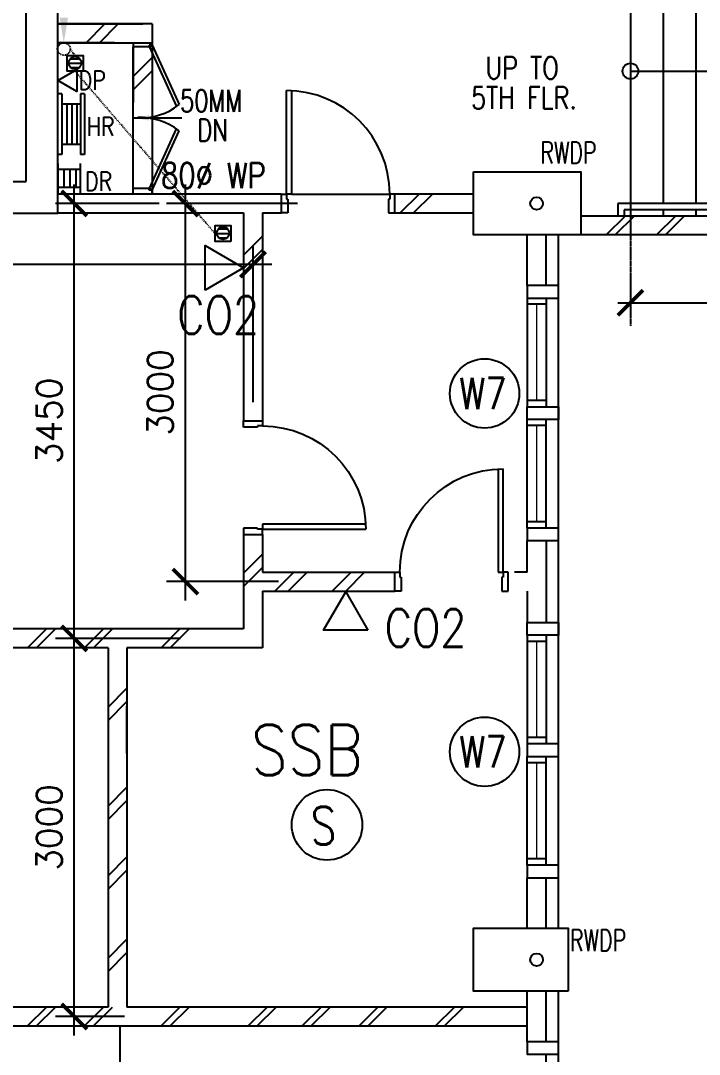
# Model space of a CAD drawing. Extents: x 2266480 to 2632177, y -858634 to -757244.
# Drawn here: x 2361426 to 2366811, y -797174 to -788974 of the extents above; entities that cross this region are included whole.
import ezdxf

# ---------------------------------------------------------------- set-up
doc = ezdxf.new("R2010")
doc.units = 0
doc.header["$LTSCALE"] = 10
doc.header["$MEASUREMENT"] = 0
doc.linetypes.add('DIVIDE', pattern=[1.25, 0.5, -0.25, 0, -0.25, 0, -0.25])
doc.linetypes.add('HIDDEN', pattern=[0.375, 0.25, -0.125])
doc.layers.get('0').update_dxf_attribs({"linetype": 'CONTINUOUS'})
doc.layers.get('DEFPOINTS').update_dxf_attribs({"linetype": 'CONTINUOUS'})
for name, color, linetype in [('-FF', 240, 'CONTINUOUS'), ('COL', 3, 'CONTINUOUS'), ('DIM', 7, 'CONTINUOUS'), ('DOOR', 5, 'CONTINUOUS'), ('DR', 7, 'CONTINUOUS'), ('FIT', 5, 'CONTINUOUS'), ('FITT', 5, 'CONTINUOUS'), ('H', 1, 'CONTINUOUS'), ('hatch', 7, 'CONTINUOUS'), ('LINE', 7, 'CONTINUOUS'), ('PIPE', 5, 'DIVIDE'), ('rail', 1, 'CONTINUOUS'), ('RWDP', 145, 'CONTINUOUS'), ('stair', 7, 'CONTINUOUS'), ('T25', 7, 'CONTINUOUS'), ('T50', 4, 'CONTINUOUS'), ('TEX', 2, 'CONTINUOUS'), ('TIMBER SKIRT', 1, 'CONTINUOUS'), ('WALL', 2, 'CONTINUOUS'), ('WIN', 5, 'CONTINUOUS'), ('WIN-T', 7, 'CONTINUOUS'), ('WP', 50, 'DIVIDE')]:
    doc.layers.add(name, color=color, linetype=linetype)
doc.styles.add('125', font='romans.shx', dxfattribs={"width": 0.9, "height": 225})
doc.styles.add('E', font='ROMANS.SHX', dxfattribs={"width": 0.9})
doc.styles.add('ROMANS', font='romans')
doc.styles.get("Standard").update_dxf_attribs({"font": 'ROMANS.SHX'})
doc.dimstyles.new('STANDARD$0', dxfattribs={"dimscale": 0, "dimtxt": 8, "dimasz": 6, "dimexe": 1, "dimexo": 1, "dimgap": 3, "dimtad": 1, "dimdec": 0, "dimlfac": -1, "dimrnd": 1, "dimzin": 0, "dimdsep": 46, "dimtxsty": 'Standard', "dimcen": 0, "dimclrd": 5, "dimclre": 250, "dimadec": 0, "dimazin": 0, "dimtfac": 1, "dimtdec": 4, "dimtofl": 0, "dimtmove": 0, "dimatfit": 3, "dimfxl": 1, "dimtolj": 1, "dimtzin": 0, "dimarcsym": 0})

# ---------------------------------------------------------------- blocks, each defined once
blk = doc.blocks.new('_ARCHTICK')
at = {"color": 0, "linetype": 'ByBlock', "const_width": 0.15}
blk.add_lwpolyline([(-0.5, -0.5), (0.5, 0.5)], dxfattribs=at)
blk = doc.blocks.new('*D39')
at = {"layer": 'DEFPOINTS', "color": 0, "transparency": 16777216}
for p in [(3333418, -779709.1), (3331338, -779775.8), (3333418, -780110.6)]:
    blk.add_point(p, dxfattribs=at)
at = {"layer": 'DIM', "color": 7, "lineweight": -2, "transparency": 16777216}
for p, q in [((3333418, -779809.1), (3333418, -780210.6)), ((3331338, -779875.8), (3331338, -780210.6)), ((3331238, -780110.6), (3333518, -780110.6))]:
    blk.add_line(p, q, dxfattribs=at)
at = {"layer": 'DIM', "color": 7, "lineweight": -2, "transparency": 16777216, "xscale": 200, "yscale": 200, "zscale": 200, "rotation": 180}
blk.add_blockref('_ARCHTICK', (3331338, -780110.6), dxfattribs=at)
at = {"layer": 'DIM', "color": 7, "lineweight": -2, "transparency": 16777216, "xscale": 200, "yscale": 200, "zscale": 200}
blk.add_blockref('_ARCHTICK', (3333418, -780110.6), dxfattribs=at)
at = {"layer": 'DIM', "color": 7, "transparency": 16777216, "insert": (3332378, -779910.6), "char_height": 200, "attachment_point": 5, "style": 'ROMANS'}
blk.add_mtext('\\A1;2080', dxfattribs=at)
blk = doc.blocks.new('DR-900-B')
at = {"layer": 'DR'}
for p, q in [((0, 900), (-150, 900)), ((-150, 900), (-150, 860)), ((-150, 860), (-110, 860)), ((-110, 860), (-110, 850)), ((-110, 850), (0, 850)), ((0, 850), (0, 900)), ((-150, 40), (-970, 40)), ((-969, 80), (-150, 80)), ((-150, 80), (-150, 40)), ((-150, 40), (-110, 40)), ((-150, 0), (-150, 40)), ((0, 0), (-150, 0)), ((-110, 50), (0, 50)), ((-110, 40), (-110, 50)), ((0, 50), (0, 0))]:
    blk.add_line(p, q, dxfattribs=at)
blk.add_arc((-150, 40), 820, 90, 180, dxfattribs=at)
blk = doc.blocks.new('*D222')
at = {"layer": 'DEFPOINTS', "color": 0, "transparency": 16777216}
for p in [(2361851.3, -790424.1), (2362674.3, -790424.1), (2362845.2, -793874.1)]:
    blk.add_point(p, dxfattribs=at)
at = {"layer": 'DIM', "color": 7, "lineweight": -2, "transparency": 16777216}
for p, q in [((2361851.3, -794024.1), (2361851.3, -790274.1)), ((2362524.3, -790424.1), (2361701.3, -790424.1)), ((2362695.2, -793874.1), (2361701.3, -793874.1))]:
    blk.add_line(p, q, dxfattribs=at)
at = {"layer": 'DIM', "color": 7, "lineweight": -2, "transparency": 16777216, "xscale": 200, "yscale": 200, "zscale": 200}
for p, rotation in [((2361851.3, -790424.1), 90), ((2361851.3, -793874.1), 270)]:
    blk.add_blockref('_ARCHTICK', p, dxfattribs=dict(at, rotation=rotation))
at = {"layer": 'DIM', "color": 7, "transparency": 16777216, "insert": (2361651.3, -792149.1), "char_height": 200, "attachment_point": 5, "rotation": 90, "style": 'ROMANS'}
blk.add_mtext('\\A1;3450', dxfattribs=at)
blk = doc.blocks.new('*D223')
at = {"layer": 'DEFPOINTS', "color": 0, "transparency": 16777216}
for p in [(2361851.3, -793874.1), (2362845.2, -793874.1), (2362399.3, -796874.1)]:
    blk.add_point(p, dxfattribs=at)
at = {"layer": 'DIM', "color": 7, "lineweight": -2, "transparency": 16777216}
for p, q in [((2361851.3, -797024.1), (2361851.3, -793724.1)), ((2362695.2, -793874.1), (2361701.3, -793874.1)), ((2362249.3, -796874.1), (2361701.3, -796874.1))]:
    blk.add_line(p, q, dxfattribs=at)
at = {"layer": 'DIM', "color": 7, "lineweight": -2, "transparency": 16777216, "xscale": 200, "yscale": 200, "zscale": 200}
for p, rotation in [((2361851.3, -793874.1), 90), ((2361851.3, -796874.1), 270)]:
    blk.add_blockref('_ARCHTICK', p, dxfattribs=dict(at, rotation=rotation))
at = {"layer": 'DIM', "color": 7, "transparency": 16777216, "insert": (2361651.3, -795374.1), "char_height": 200, "attachment_point": 5, "rotation": 90, "style": 'ROMANS'}
blk.add_mtext('\\A1;3000', dxfattribs=at)
blk = doc.blocks.new('*D224')
at = {"layer": 'DEFPOINTS', "color": 0, "transparency": 16777216}
for p in [(2358519.4, -790908.1), (2358519.4, -791292.6), (2363269.4, -792149.1)]:
    blk.add_point(p, dxfattribs=at)
at = {"layer": 'DIM', "color": 7, "lineweight": -2, "transparency": 16777216}
for p, q in [((2358519.4, -791142.6), (2358519.4, -790758.1)), ((2363269.4, -791999.1), (2363269.4, -790758.1)), ((2363419.4, -790908.1), (2358369.4, -790908.1))]:
    blk.add_line(p, q, dxfattribs=at)
at = {"layer": 'DIM', "color": 7, "lineweight": -2, "transparency": 16777216, "xscale": 200, "yscale": 200, "zscale": 200, "rotation": 180}
blk.add_blockref('_ARCHTICK', (2358519.4, -790908.1), dxfattribs=at)
at = {"layer": 'DIM', "color": 7, "lineweight": -2, "transparency": 16777216, "xscale": 200, "yscale": 200, "zscale": 200}
blk.add_blockref('_ARCHTICK', (2363269.4, -790908.1), dxfattribs=at)
at = {"layer": 'DIM', "color": 7, "transparency": 16777216, "insert": (2360894.4, -790708.1), "char_height": 200, "attachment_point": 5, "style": 'ROMANS'}
blk.add_mtext('\\A1;4750', dxfattribs=at)
blk = doc.blocks.new('*D225')
at = {"layer": 'DEFPOINTS', "color": 0, "transparency": 16777216}
for p in [(2362733.3, -790424.1), (2363772, -790424.1), (2363622, -793424.1)]:
    blk.add_point(p, dxfattribs=at)
at = {"layer": 'DIM', "color": 7, "lineweight": -2, "transparency": 16777216}
for p, q in [((2362733.3, -793574.1), (2362733.3, -790274.1)), ((2363622, -790424.1), (2362583.3, -790424.1)), ((2363472, -793424.1), (2362583.3, -793424.1))]:
    blk.add_line(p, q, dxfattribs=at)
at = {"layer": 'DIM', "color": 7, "lineweight": -2, "transparency": 16777216, "xscale": 200, "yscale": 200, "zscale": 200}
for p, rotation in [((2362733.3, -790424.1), 90), ((2362733.3, -793424.1), 270)]:
    blk.add_blockref('_ARCHTICK', p, dxfattribs=dict(at, rotation=rotation))
at = {"layer": 'DIM', "color": 7, "transparency": 16777216, "insert": (2362533.3, -791924.1), "char_height": 200, "attachment_point": 5, "rotation": 90, "style": 'ROMANS'}
blk.add_mtext('\\A1;3000', dxfattribs=at)
blk = doc.blocks.new('*D226')
at = {"layer": 'DEFPOINTS', "color": 0, "transparency": 16777216}
for p in [(2358519.4, -796649.1), (2362211.5, -796799.1), (2358519.4, -797515.9)]:
    blk.add_point(p, dxfattribs=at)
at = {"layer": 'DIM', "color": 7, "lineweight": -2, "transparency": 16777216}
for p, q in [((2358519.4, -796799.1), (2358519.4, -797665.9)), ((2362211.5, -796949.1), (2362211.5, -797665.9)), ((2362361.5, -797515.9), (2358369.4, -797515.9))]:
    blk.add_line(p, q, dxfattribs=at)
at = {"layer": 'DIM', "color": 7, "lineweight": -2, "transparency": 16777216, "xscale": 200, "yscale": 200, "zscale": 200, "rotation": 180}
blk.add_blockref('_ARCHTICK', (2358519.4, -797515.9), dxfattribs=at)
at = {"layer": 'DIM', "color": 7, "lineweight": -2, "transparency": 16777216, "xscale": 200, "yscale": 200, "zscale": 200}
blk.add_blockref('_ARCHTICK', (2362211.5, -797515.9), dxfattribs=at)
at = {"layer": 'DIM', "color": 7, "transparency": 16777216, "insert": (2360365.4, -797315.9), "char_height": 200, "attachment_point": 5, "style": 'ROMANS'}
blk.add_mtext('\\A1;3700', dxfattribs=at)
blk = doc.blocks.new('100FT')
at = {"layer": 'PIPE', "linetype": 'Continuous'}
blk.add_circle((0, 0), 50, dxfattribs=at)
at = {"layer": 'WP', "linetype": 'Continuous'}
for p, q in [((-37.1, 33.5), (37.1, 33.5)), ((-49.9, -2.7), (49.9, -2.7)), ((-34, -36.7), (34, -36.7))]:
    blk.add_line(p, q, dxfattribs=at)
blk = doc.blocks.new('A$C7CE3714C')
at = {"layer": 'FIT'}
blk.add_lwpolyline([(0, 0), (126, 0), (126, 126), (0, 126)], close=True, dxfattribs=at)
at = {"layer": 'FIT', "xscale": -1}
blk.add_blockref('100FT', (63, 65.7), dxfattribs=at)
blk = doc.blocks.new('*D536')
at = {"layer": 'DEFPOINTS', "color": 0, "linetype": 'Continuous', "transparency": 16777216}
for p in [(1495217.2, -790424.1), (1494782.2, -790499.1), (1495217.2, -790499.1)]:
    blk.add_point(p, dxfattribs=at)
at = {"layer": 'FITT', "color": 7, "linetype": 'Continuous', "lineweight": -2, "transparency": 16777216}
for p, q in [((1494782.2, -790424.1), (1494782.2, -790224.1)), ((1495067.2, -790424.1), (1494632.2, -790424.1)), ((1495067.2, -790499.1), (1494632.2, -790499.1)), ((1494782.2, -790499.1), (1494782.2, -790699.1))]:
    blk.add_line(p, q, dxfattribs=at)
at = {"layer": 'FITT', "color": 7, "linetype": 'Continuous', "lineweight": -2, "transparency": 16777216, "xscale": 200, "yscale": 200, "zscale": 200}
for p, rotation in [((1494782.2, -790424.1), 270), ((1494782.2, -790499.1), 90)]:
    blk.add_blockref('_ARCHTICK', p, dxfattribs=dict(at, rotation=rotation))
at = {"layer": 'FITT', "color": 7, "linetype": 'Continuous', "transparency": 16777216, "insert": (1494382.2, -790461.6), "char_height": 200, "attachment_point": 5, "rotation": 90, "style": 'ROMANS'}
blk.add_mtext('\\A1;75', dxfattribs=at)
blk = doc.blocks.new('*D534')
at = {"layer": 'DEFPOINTS', "color": 0, "linetype": 'Continuous', "transparency": 16777216}
for p in [(1497961.8, -787699.1), (1498191.9, -787699.1), (1498541.9, -790249.6)]:
    blk.add_point(p, dxfattribs=at)
at = {"layer": 'FITT', "color": 7, "linetype": 'Continuous', "lineweight": -2, "transparency": 16777216}
for p, q in [((1497961.8, -790399.6), (1497961.8, -787549.1)), ((1498041.9, -787699.1), (1497811.8, -787699.1)), ((1498391.9, -790249.6), (1497811.8, -790249.6))]:
    blk.add_line(p, q, dxfattribs=at)
at = {"layer": 'FITT', "color": 7, "linetype": 'Continuous', "lineweight": -2, "transparency": 16777216, "xscale": 200, "yscale": 200, "zscale": 200}
for p, rotation in [((1497961.8, -787699.1), 90), ((1497961.8, -790249.6), 270)]:
    blk.add_blockref('_ARCHTICK', p, dxfattribs=dict(at, rotation=rotation))
at = {"layer": 'FITT', "color": 7, "linetype": 'Continuous', "transparency": 16777216, "insert": (1497761.8, -788974.3), "char_height": 200, "attachment_point": 5, "rotation": 90, "style": 'ROMANS'}
blk.add_mtext('\\A1;2550', dxfattribs=at)
blk = doc.blocks.new('*D535')
at = {"layer": 'DEFPOINTS', "color": 0, "linetype": 'Continuous', "transparency": 16777216}
for p in [(1495217.2, -787700.1), (1498367.2, -787700.1), (1495217.2, -787976)]:
    blk.add_point(p, dxfattribs=at)
at = {"layer": 'FITT', "color": 7, "linetype": 'Continuous', "lineweight": -2, "transparency": 16777216}
for p, q in [((1495217.2, -787850.1), (1495217.2, -788126)), ((1498367.2, -787850.1), (1498367.2, -788126)), ((1498517.2, -787976), (1495067.2, -787976))]:
    blk.add_line(p, q, dxfattribs=at)
at = {"layer": 'FITT', "color": 7, "linetype": 'Continuous', "lineweight": -2, "transparency": 16777216, "xscale": 200, "yscale": 200, "zscale": 200, "rotation": 180}
blk.add_blockref('_ARCHTICK', (1495217.2, -787976), dxfattribs=at)
at = {"layer": 'FITT', "color": 7, "linetype": 'Continuous', "lineweight": -2, "transparency": 16777216, "xscale": 200, "yscale": 200, "zscale": 200}
blk.add_blockref('_ARCHTICK', (1498367.2, -787976), dxfattribs=at)
at = {"layer": 'FITT', "color": 7, "linetype": 'Continuous', "transparency": 16777216, "insert": (1496792.2, -787776), "char_height": 200, "attachment_point": 5, "style": 'ROMANS'}
blk.add_mtext('\\A1;3150', dxfattribs=at)
blk = doc.blocks.new('SMOKE DETECTOR')
at = {"layer": '-FF'}
blk.add_circle((0, 0), 279.9, dxfattribs=at)
at = {"layer": '-FF', "color": 3, "style": 'E', "width": 0.8}
blk.add_text('S', height=300, dxfattribs=at).set_placement((-131.5, -155.8))
blk = doc.blocks.new('AMSTR3-IT')
at = {"layer": 'COL'}
blk.add_lwpolyline([(-5500, -5750), (-4650, -5750), (-4650, -6250), (-5500, -6250)], close=True, dxfattribs=at)
at = {"layer": 'H'}
for p, q in [((-4296.5, -6100), (-4446.5, -6250)), ((-4225.8, -6100), (-4375.8, -6250)), ((-3898.5, -6100), (-4048.5, -6250)), ((-3827.8, -6100), (-3977.8, -6250))]:
    blk.add_line(p, q, dxfattribs=at)
at = {"layer": 'rail', "color": 203}
for p, q in [((0, -6000), (-4355, -6000)), ((-4355, -6000), (-4355, -6100)), ((50, -6050), (-4305, -6050)), ((-4305, -6050), (-4305, -6100))]:
    blk.add_line(p, q, dxfattribs=at)
at = {"layer": 'stair'}
for p, q in [((-4255, -3925), (-4255, -6000)), ((-3995, -3925), (-3995, -6000)), ((-3735, -3925), (-3735, -6000)), ((-4255, -4950), (-849.6, -4950)), ((-4255, -6050), (-4255, -6100)), ((-3995, -6050), (-3995, -6100)), ((-3735, -6050), (-3735, -6100))]:
    blk.add_line(p, q, dxfattribs=at)
at = {"layer": 'stair', "color": 5, "linetype": 'HIDDEN'}
blk.add_line((-4255, -5925), (-4255, -6969.8), dxfattribs=at)
at = {"layer": 'stair', "color": 2, "linetype": 'Continuous'}
blk.add_circle((-4255, -4950), 62.5, dxfattribs=at)
at = {"layer": 'WALL'}
for p, q in [((-375, -6100), (-4650, -6100)), ((-375, -6250), (-4650, -6250))]:
    blk.add_line(p, q, dxfattribs=at)
at = {"layer": 'DIM'}
dim = blk.add_linear_dim(base=(-2175, -6787.2), p1=(-4255, -6452.3), p2=(-2175, -6385.7), dimstyle='STANDARD$0', override={"dimscale": 100, "dimtxt": 2, "dimasz": 2, "dimgap": 1, "dimtxsty": 'ROMANS', "dimblk": 'ARCHTICK', "dimdle": 1, "dimclrd": 7, "dimclre": 7, "dimclrt": 7, "dimtdec": 0, "dimtmove": 2}, dxfattribs=at)
dim.commit()
dim.dimension.update_dxf_attribs({"geometry": '*D39', "text_midpoint": (-3215, -6587.2), "insert": (-3335593, 773323.5)})
blk = doc.blocks.new('A$C4FA52658')
at = {"color": 3, "ltscale": 2}
for p, q in [((650, 2975), (-250, 2975)), ((-250, 2974), (-250, -75)), ((650, 2975), (650, 2725)), ((2500, 2975), (2500, 2725)), ((3400, 2975), (2500, 2975)), ((4123.2, 2975), (3400, 2975)), ((4123.2, 2975), (4123.2, 2725)), ((5223.2, 2975), (5223.2, 2725.3)), ((6200, 2975), (5223.2, 2975)), ((6200, -76), (6200, 2975)), ((0, 2725), (0, 175)), ((650, 2725), (0, 2725)), ((3150, 2725), (2500, 2725)), ((3150, 174.5), (3150, 2724)), ((3400, 2725), (4123.2, 2725.1)), ((3400, 174.6), (3400, 2724)), ((5223.2, 2725.3), (5950, 2725.4)), ((5950, 175), (5950, 2725.4)), ((0, 175), (3150, 174.5)), ((3400, 174.4), (5950, 175)), ((-250, -75), (6200, -76))]:
    blk.add_line(p, q, dxfattribs=at)
at = {"color": 5}
for p, q in [((650, 2725), (2500, 2725)), ((4123.2, 2725.1), (5223.2, 2725.3)), ((400, 540), (2400, 2340)), ((400, 2340), (2400, 540)), ((3698.2, 890), (5648.2, 2340)), ((3698.2, 2340), (5648.2, 890))]:
    blk.add_line(p, q, dxfattribs=at)
at = {"ltscale": 2}
for p, q in [((400, 2340), (400, 540)), ((2400, 2340), (400, 2340)), ((2400, 540), (2400, 2340)), ((3698.2, 2340), (3698.2, 890)), ((5648.2, 2340), (3698.2, 2340)), ((5648.2, 890), (5648.2, 2340)), ((3698.2, 890), (5648.2, 890)), ((400, 540), (2400, 540))]:
    blk.add_line(p, q, dxfattribs=at)
at = {"color": 3, "ltscale": 10, "style": 'ROMANS', "width": 0.8}
for s, p in [('FIREMAN', (3984.5, 1624.3)), ('LIFT 1', (902.6, 1258.9)), ('LIFT ', (4388.2, 1174.2))]:
    blk.add_text(s, height=275, dxfattribs=at).set_placement(p)
at = {"layer": 'FITT', "color": 30, "linetype": 'Continuous'}
for base, p1, p2, picture, middle, set_off in [((2744.6762, 2724.9984), (3324.7117, 174.532), (2974.7117, 2724.9984), '*D534', (2544.6762, 1449.7652), (-1495217.1726, 790424.1037)), ((-435, -75), (0, 0), (0, -75), '*D536', (-835, -37.5), (-1495217.2, 790424.1))]:
    dim = blk.add_linear_dim(base=base, p1=p1, p2=p2, angle=90, dimstyle='STANDARD$0', override={"dimscale": 100, "dimtxt": 2, "dimasz": 2, "dimexe": 1.5, "dimexo": 1.5, "dimgap": 1, "dimtxsty": 'ROMANS', "dimblk": 'ARCHTICK', "dimdle": 1.5, "dimclrd": 7, "dimclre": 7, "dimclrt": 7, "dimtdec": 0, "dimtmove": 2}, dxfattribs=at)
    dim.commit()
    dim.dimension.update_dxf_attribs({"geometry": picture, "text_midpoint": middle, "insert": set_off})
dim = blk.add_linear_dim(base=(0, 2448.1), p1=(3150, 2724), p2=(0, 2724), dimstyle='STANDARD$0', override={"dimscale": 100, "dimtxt": 2, "dimasz": 2, "dimexe": 1.5, "dimexo": 1.5, "dimgap": 1, "dimtxsty": 'ROMANS', "dimblk": 'ARCHTICK', "dimdle": 1.5, "dimclrd": 7, "dimclre": 7, "dimclrt": 7, "dimtdec": 0, "dimtmove": 2}, dxfattribs=at)
dim.commit()
dim.dimension.update_dxf_attribs({"geometry": '*D535', "text_midpoint": (1575, 2648.1), "insert": (-1495217.2, 790424.1)})
blk = doc.blocks.new('A$C208A67C2')
at = {"layer": 'FITT', "color": 30, "linetype": 'Continuous'}
blk.add_blockref('A$C4FA52658', (0, 0), dxfattribs=at)

msp = doc.modelspace()

# ---------------------------------------------------------------- linework, layer by layer
at = {"layer": '-FF', "color": 0}
for p, q in [((2361719.4, -790106.5), (2361719.4, -790346.5)), ((2361897.4, -790154.5), (2361719.4, -790154.5)), ((2361767.4, -790154.5), (2361767.4, -790298.5)), ((2361815.4, -790154.5), (2361815.4, -790298.5)), ((2361863.4, -790154.5), (2361863.4, -790298.5)), ((2361897.4, -790106.5), (2361897.4, -790346.5)), ((2361897.4, -790298.5), (2361719.4, -790298.5))]:
    msp.add_line(p, q, dxfattribs=at)
for points in [[(2362888.9, -791111), (2362888.9, -790758.2), (2363194.4, -790934.6)], [(2364181.1, -793809.5), (2363828.3, -793809.5), (2364004.7, -793503.9)]]:
    msp.add_lwpolyline(points, close=True, dxfattribs=at)
at = {"color": 0}
for p, q in [((2365694.4, -796174.1), (2365694.4, -790674.1)), ((2365694.4, -802174.1), (2365694.4, -796674.1))]:
    msp.add_line(p, q, dxfattribs=at)
at = {"layer": 'COL', "color": 0}
msp.add_lwpolyline([(2365769.4, -796674.1), (2365019.4, -796674.1), (2365019.4, -796174.1), (2365769.4, -796174.1)], close=True, dxfattribs=at)
at = {"layer": 'DIM', "color": 0}
for p, q in [((2361751.4, -789555.3), (2361719.4, -789555.3)), ((2361931.7, -789555.3), (2361899.7, -789555.3)), ((2361899.7, -789635.3), (2361751.4, -789635.3)), ((2361899.7, -789955.3), (2361751.4, -789955.3)), ((2361751.4, -790035.3), (2361719.4, -790035.3)), ((2361931.7, -790035.3), (2361899.7, -790035.3))]:
    msp.add_line(p, q, dxfattribs=at)
at = {"layer": 'DOOR', "color": 0}
for p, q in [((2362319.4, -789144.1), (2362319.4, -789182.1)), ((2362444.4, -789182.1), (2362319.4, -789182.1)), ((2362469.4, -789169.1), (2362444.4, -789169.1)), ((2362444.4, -789169.1), (2362444.4, -789182.1)), ((2362448.6, -789182.9), (2362469.4, -789169.1)), ((2362448.6, -789182.9), (2362662.6, -789654.9)), ((2362469.4, -789144.1), (2362469.4, -789169.1)), ((2362469.4, -789169.1), (2362682.7, -789640)), ((2362448.6, -790305.2), (2362662.6, -789833.2)), ((2362469.4, -790319.1), (2362682.7, -789848.1)), ((2362444.4, -790306.1), (2362319.4, -790306.1)), ((2362319.4, -790344.1), (2362319.4, -790306.1)), ((2362444.4, -790319.1), (2362444.4, -790306.1)), ((2362469.4, -790319.1), (2362444.4, -790319.1)), ((2362448.6, -790305.2), (2362469.4, -790319.1)), ((2362469.4, -790344.1), (2362469.4, -790319.1))]:
    msp.add_line(p, q, dxfattribs=at)
for centre, start, end in [((2362375.7, -789246.7), 267.5509, 307.96545), ((2362375.7, -790241.5), 52.03455, 92.4491)]:
    msp.add_arc(centre, 499, start, end, dxfattribs=at)
at = {"layer": 'DR', "color": 0}
msp.add_line((2362319.4, -789745.2), (2362703.8, -789745.2), dxfattribs=at)
at = {"layer": 'hatch', "color": 0}
for p, q in [((2361944.4, -789149.1), (2362094.4, -788999.1)), ((2362050.5, -789149.1), (2362200.5, -788999.1)), ((2362319.4, -790349.1), (2362319.4, -789182.1)), ((2362319.4, -789416.9), (2362469.4, -789266.9)), ((2362319.4, -789523), (2362469.4, -789373)), ((2364437.4, -790499.1), (2364587.4, -790349.1)), ((2364543.5, -790499.1), (2364693.5, -790349.1)), ((2363194.4, -790833.4), (2363344.4, -790683.4)), ((2363194.4, -790939.5), (2363344.4, -790789.5)), ((2363194.4, -793356.6), (2363344.4, -793206.6)), ((2363194.4, -793462.7), (2363344.4, -793312.7)), ((2363443.3, -793499.1), (2363593.3, -793349.1)), ((2363549.3, -793499.1), (2363699.3, -793349.1)), ((2363898.6, -793499.1), (2364048.6, -793349.1)), ((2364004.7, -793499.1), (2364154.7, -793349.1)), ((2361480.9, -793949.1), (2361630.9, -793799.1)), ((2361552.6, -793949.1), (2361702.6, -793799.1)), ((2361931.9, -793949.1), (2362081.9, -793799.1)), ((2362003.6, -793949.1), (2362153.6, -793799.1)), ((2362539.9, -793949.1), (2362689.9, -793799.1)), ((2362611.6, -793949.1), (2362761.6, -793799.1)), ((2362119.4, -794420.2), (2362269.4, -794270.2)), ((2362119.4, -794526.2), (2362269.4, -794376.2)), ((2362119.4, -795205), (2362269.4, -795055)), ((2362119.4, -795311.1), (2362269.4, -795161.1)), ((2362119.4, -795757.5), (2362269.4, -795607.5)), ((2362119.4, -795863.6), (2362269.4, -795713.6)), ((2362119.4, -796410.8), (2362269.4, -796260.8)), ((2362119.4, -796516.9), (2362269.4, -796366.9)), ((2361480.9, -796949.1), (2361630.9, -796799.1)), ((2361552.6, -796949.1), (2361702.6, -796799.1)), ((2361931.9, -796949.1), (2362081.9, -796799.1)), ((2362003.6, -796949.1), (2362153.6, -796799.1)), ((2362539.9, -796949.1), (2362689.9, -796799.1)), ((2362611.6, -796949.1), (2362761.6, -796799.1)), ((2363231.5, -796949.1), (2363381.5, -796799.1)), ((2363303.1, -796949.1), (2363453.1, -796799.1)), ((2363659.5, -796949.1), (2363809.5, -796799.1)), ((2363731.1, -796949.1), (2363881.1, -796799.1)), ((2364110.5, -796949.1), (2364260.5, -796799.1)), ((2364182.1, -796949.1), (2364332.1, -796799.1)), ((2364718.5, -796949.1), (2364868.5, -796799.1)), ((2364790.1, -796949.1), (2364940.1, -796799.1))]:
    msp.add_line(p, q, dxfattribs=at)
msp.add_solid([(2362444.4, -789724.3), (2362444.4, -789766), (2362319.4, -789745.2)], dxfattribs=at)
at = {"layer": 'LINE', "color": 0}
msp.add_lwpolyline([(2363574.4, -790349.1), (2364354.4, -790349.1)], dxfattribs=at)
at = {"layer": 'RWDP', "color": 0}
for centre in [(2365519.4, -790424.1), (2365519.4, -796424.1)]:
    msp.add_circle(centre, 50, dxfattribs=at)
at = {"layer": 'WALL', "color": 0}
for p, q in [((2362469.4, -788999.1), (2361719.4, -788999.1)), ((2361719.4, -788999.1), (2362394.4, -788999.1)), ((2362469.4, -788999.1), (2362469.4, -789149.1)), ((2361719.4, -789149.1), (2362469.4, -789149.1)), ((2362169.4, -789149.1), (2361719.4, -789149.1)), ((2362319.4, -789149.1), (2362319.4, -789624.1)), ((2361751.4, -789555.3), (2361751.4, -790035.3)), ((2361899.7, -789555.3), (2361899.7, -790035.3)), ((2361931.7, -789555.3), (2361931.7, -790035.3)), ((2361791.4, -789635.3), (2361791.4, -789955.3)), ((2361831.4, -789635.3), (2361831.4, -789955.3)), ((2361871.4, -789635.3), (2361871.4, -789955.3)), ((2363494.4, -790349.1), (2361719.4, -790349.1)), ((2365019.4, -790349.1), (2364394.4, -790349.1)), ((2361719.4, -790499.1), (2363194.4, -790499.1)), ((2363194.4, -790499.1), (2363194.4, -792149.1)), ((2363344.4, -790499.1), (2363344.4, -792149.1)), ((2363344.4, -790499.1), (2363494.4, -790499.1)), ((2364394.4, -790499.1), (2365019.4, -790499.1)), ((2365444.4, -791074.1), (2365444.4, -790674.1)), ((2365594.4, -791074.1), (2365594.4, -790674.1)), ((2363194.4, -793049.1), (2363194.4, -793799.1)), ((2363344.4, -793049.1), (2363344.4, -793349.1)), ((2365444.4, -793349.1), (2365444.4, -793099.1)), ((2365594.4, -793099.1), (2365594.4, -793749.1)), ((2363344.4, -793349.1), (2364394.4, -793349.1)), ((2365444.4, -793349.1), (2365344.4, -793349.1)), ((2363344.4, -793499.1), (2364394.4, -793499.1)), ((2363344.4, -793499.1), (2363344.4, -793949.1)), ((2365444.4, -793499.1), (2365444.4, -793749.1)), ((2363194.4, -793799.1), (2358594.4, -793799.1)), ((2362119.4, -793949.1), (2358594.4, -793949.1)), ((2363344.4, -793949.1), (2362269.4, -793949.1)), ((2362269.4, -794412.6), (2362269.4, -794562.6)), ((2362269.4, -794412.6), (2362269.4, -794562.6)), ((2362269.4, -794787.6), (2362269.4, -794412.6)), ((2365444.4, -796174.1), (2365444.4, -795774.1)), ((2365594.4, -796174.1), (2365594.4, -795774.1)), ((2365444.4, -797074.1), (2365444.4, -796674.1)), ((2365594.4, -797074.1), (2365594.4, -796674.1)), ((2362119.4, -796799.1), (2358594.4, -796799.1)), ((2365444.4, -796799.1), (2362269.4, -796799.1)), ((2358444.4, -796949.1), (2365444.4, -796949.1))]:
    msp.add_line(p, q, dxfattribs=at)
for points in [[(2361872.2, -789360.7), (2361872.2, -789537.1), (2361719.4, -789448.9)], [(2365694.4, -791074.1), (2365444.4, -791074.1), (2365444.4, -791174.1), (2365694.4, -791174.1)], [(2365694.4, -792136.6), (2365444.4, -792136.6), (2365444.4, -792036.6), (2365694.4, -792036.6)], [(2365694.4, -792999.1), (2365444.4, -792999.1), (2365444.4, -793099.1), (2365694.4, -793099.1)], [(2365694.4, -793849.1), (2365444.4, -793849.1), (2365444.4, -793749.1), (2365694.4, -793749.1)], [(2365694.4, -794711.6), (2365444.4, -794711.6), (2365444.4, -794811.6), (2365694.4, -794811.6)], [(2365694.4, -795674.1), (2365444.4, -795674.1), (2365444.4, -795774.1), (2365694.4, -795774.1)], [(2365694.4, -797074.1), (2365444.4, -797074.1), (2365444.4, -797174.1), (2365694.4, -797174.1)]]:
    msp.add_lwpolyline(points, close=True, dxfattribs=at)
for points in [[(2362119.4, -793949.1), (2362119.4, -796799.1)], [(2362269.4, -793949.1), (2362269.4, -796799.1)]]:
    msp.add_lwpolyline(points, dxfattribs=at)
at = {"layer": 'WIN', "color": 0}
for p, q in [((2362469.4, -788999.1), (2362469.4, -790349.1)), ((2365444.4, -791174.1), (2365444.4, -792036.6)), ((2365594.4, -791224.1), (2365444.4, -791224.1)), ((2365594.4, -791174.1), (2365594.4, -792036.6)), ((2365594.4, -791986.6), (2365444.4, -791986.6)), ((2365444.4, -792999.1), (2365444.4, -792136.6)), ((2365594.4, -792999.1), (2365594.4, -792136.6)), ((2365594.4, -792186.6), (2365444.4, -792186.6)), ((2365594.4, -792949.1), (2365444.4, -792949.1)), ((2365444.4, -793849.1), (2365444.4, -794711.6)), ((2365594.4, -793849.1), (2365594.4, -794711.6)), ((2365594.4, -793899.1), (2365444.4, -793899.1)), ((2365594.4, -794661.6), (2365444.4, -794661.6)), ((2365444.4, -795674.1), (2365444.4, -794811.6)), ((2365594.4, -795674.1), (2365594.4, -794811.6)), ((2365594.4, -794861.6), (2365444.4, -794861.6)), ((2365594.4, -795624.1), (2365444.4, -795624.1)), ((2365594.4, -798174.1), (2365594.4, -797174.1))]:
    msp.add_line(p, q, dxfattribs=at)
at = {"layer": 'WIN', "color": 0, "const_width": 10, "flags": 128}
for points in [[(2365519.4, -791986.6), (2365519.4, -791224.1)], [(2365519.4, -792186.6), (2365519.4, -792949.1)], [(2365519.4, -794661.6), (2365519.4, -793899.1)], [(2365519.4, -794861.6), (2365519.4, -795624.1)]]:
    msp.add_lwpolyline(points, dxfattribs=at)
at = {"layer": 'WIN-T', "color": 0}
for centre in [(2365107.1, -791931.4), (2365107.1, -794773.8)]:
    msp.add_circle(centre, 275, dxfattribs=at)
at = {"layer": 'WP', "color": 0}
for p, q in [((2361857.6, -789249.1), (2361819, -789198.8)), ((2362968.4, -790662.1), (2361857.6, -789375.1))]:
    msp.add_line(p, q, dxfattribs=at)
msp.add_circle((2361769, -789198.8), 50, dxfattribs=at)
msp.add_solid([(2361801.6, -788948.8), (2361735, -788948.8), (2361768.3, -789148.8)], dxfattribs=at)

# ---------------------------------------------------------------- block references
at = {"layer": '-FF', "color": 0}
msp.add_blockref('SMOKE DETECTOR', (2363856.9, -795353.9), dxfattribs=at)
at = {"color": 0}
msp.add_blockref('AMSTR3-IT', (2370519.4, -784424.1), dxfattribs=at)
at = {"layer": 'T25', "color": 0, "xscale": -1}
for p in [(2361920.6, -789375.1), (2363094.4, -790725.1)]:
    msp.add_blockref('A$C7CE3714C', p, dxfattribs=at)
at = {"layer": 'TIMBER SKIRT', "color": 0}
msp.add_blockref('A$C208A67C2', (2355519.4, -790424.1), dxfattribs=at)
at = {"layer": 'WALL', "color": 0, "rotation": 270}
msp.add_blockref('DR-900-B', (2363494.4, -790499.1), dxfattribs=at)
at = {"layer": 'WALL', "color": 0, "xscale": -1}
msp.add_blockref('DR-900-B', (2363194.4, -793049.1), dxfattribs=at)
at = {"layer": 'WALL', "color": 0, "xscale": -1, "rotation": 90}
msp.add_blockref('DR-900-B', (2365294.4, -793499.1), dxfattribs=at)

# ---------------------------------------------------------------- texts
at = {"layer": '-FF', "color": 0, "style": 'ROMANS', "width": 0.8}
for s, height, p in [('DR', 150, (2361935.8, -790322.8)), ('CO2', 300, (2362668.8, -791459.3)), ('CO2', 300, (2364314.3, -793941.9))]:
    msp.add_text(s, height=height, dxfattribs=at).set_placement(p)
at = {"layer": 'DIM', "color": 0, "style": 'ROMANS', "width": 0.8}
for s, p in [('DP', (2361884.9, -789521.9)), ('HR', (2361949.5, -789888.6))]:
    msp.add_text(s, height=150, dxfattribs=at).set_placement(p)
at = {"layer": 'RWDP', "color": 0, "style": 'ROMANS', "width": 0.7}
for p in [(2365549.9, -790105.9), (2365784.9, -796354.9)]:
    msp.add_text('RWDP', height=170, dxfattribs=at).set_placement(p)
at = {"layer": 'stair', "color": 0, "style": 'ROMANS', "width": 0.8}
for s, p in [('UP TO', (2365114.8, -789436.7)), ('5TH FLR.', (2364999.8, -789673.1))]:
    msp.add_text(s, height=175, dxfattribs=at).set_placement(p)
at = {"layer": 'T50', "color": 0, "style": 'ROMANS', "width": 0.85}
msp.add_text('SSB', height=400, dxfattribs=at).set_placement((2363253.1, -794960.4))
at = {"layer": 'TEX', "color": 0, "ltscale": 0.5, "style": 'ROMANS', "width": 0.75}
for s, p in [('50MM ', (2362690.9, -789696.3)), ('50MM ', (2362690.9, -789696.3)), ('DN', (2362828.4, -789929.7)), ('DN', (2362828.4, -789929.7))]:
    msp.add_text(s, height=175, dxfattribs=at).set_placement(p)
at = {"layer": 'WIN-T', "color": 0, "style": 'ROMANS', "width": 0.8}
for p in [(2364906.4, -792057.2), (2364906.4, -794899.6)]:
    msp.add_text('W7', height=250, dxfattribs=at).set_placement(p)
at = {"layer": 'WP', "color": 0, "style": '125', "width": 0.8}
msp.add_text('80%%C WP', height=200, dxfattribs=at).set_placement((2362540, -790301.5))

# ---------------------------------------------------------------- dimensions: what is measured, and where the dimension line sits
at = {"layer": 'DIM', "color": 0}
for base, p1, p2, picture, middle in [((2361851.3, -790424.1), (2362845.2, -793874.1), (2362674.3, -790424.1), '*D222', (2361651.3, -792149.1)), ((2362733.3, -790424.1), (2363622, -793424.1), (2363772, -790424.1), '*D225', (2362533.3, -791924.1)), ((2361851.3, -793874.1), (2362399.3, -796874.1), (2362845.2, -793874.1), '*D223', (2361651.3, -795374.1))]:
    dim = msp.add_linear_dim(base=base, p1=p1, p2=p2, angle=90, dimstyle='STANDARD$0', override={"dimscale": 100, "dimtxt": 2, "dimasz": 2, "dimexe": 1.5, "dimexo": 1.5, "dimgap": 1, "dimtxsty": 'ROMANS', "dimblk": 'ARCHTICK', "dimdle": 1.5, "dimclrd": 7, "dimclre": 7, "dimclrt": 7, "dimtdec": 0, "dimtmove": 2}, dxfattribs=at)
    dim.commit()
    dim.dimension.update_dxf_attribs({"geometry": picture, "text_midpoint": middle})
dim = msp.add_linear_dim(base=(2358519.4, -790908.1), p1=(2363269.4, -792149.1), p2=(2358519.4, -791292.6), dimstyle='STANDARD$0', override={"dimscale": 100, "dimtxt": 2, "dimasz": 2, "dimexe": 1.5, "dimexo": 1.5, "dimgap": 1, "dimtxsty": 'ROMANS', "dimblk": 'ARCHTICK', "dimdle": 1.5, "dimclrd": 7, "dimclre": 7, "dimclrt": 7, "dimtdec": 0, "dimtmove": 2}, dxfattribs=at)
dim.commit()
dim.dimension.update_dxf_attribs({"geometry": '*D224', "text_midpoint": (2360894.4, -790708.1)})
dim = msp.add_linear_dim(base=(2358519.4, -797515.9), p1=(2362211.5, -796799.1), p2=(2358519.4, -796649.1), text='3700', dimstyle='STANDARD$0', override={"dimscale": 100, "dimtxt": 2, "dimasz": 2, "dimexe": 1.5, "dimexo": 1.5, "dimgap": 1, "dimtxsty": 'ROMANS', "dimblk": 'ARCHTICK', "dimdle": 1.5, "dimclrd": 7, "dimclre": 7, "dimclrt": 7, "dimtdec": 0, "dimtmove": 2}, dxfattribs=at)
dim.commit()
dim.dimension.update_dxf_attribs({"geometry": '*D226', "text_midpoint": (2360365.4, -797315.9)})

doc.saveas('drawing.dxf')
